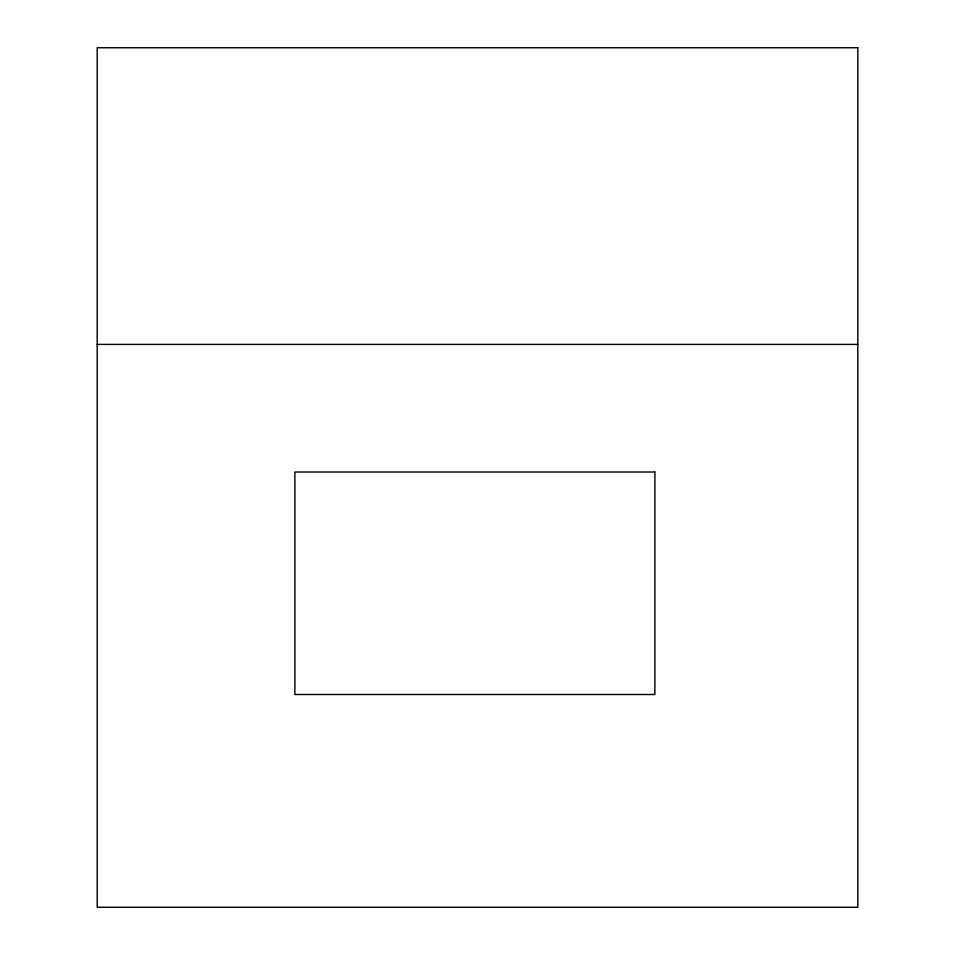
<?xml version="1.0" encoding="UTF-8"?>
<svg xmlns="http://www.w3.org/2000/svg" width="955" height="955" viewBox="0 0 955 955"><rect width="100%" height="100%" fill="white"/><g stroke="black" fill="none" stroke-linecap="round" stroke-linejoin="round"><path stroke-width="1.43" d="M97.195 344.397L857.805 344.397M857.805 47.75L97.195 47.75L97.195 907.25L857.805 907.25L857.805 47.75M654.867 472.021L294.892 472.021L294.892 694.512L654.867 694.512L654.867 472.021"/></g></svg>
